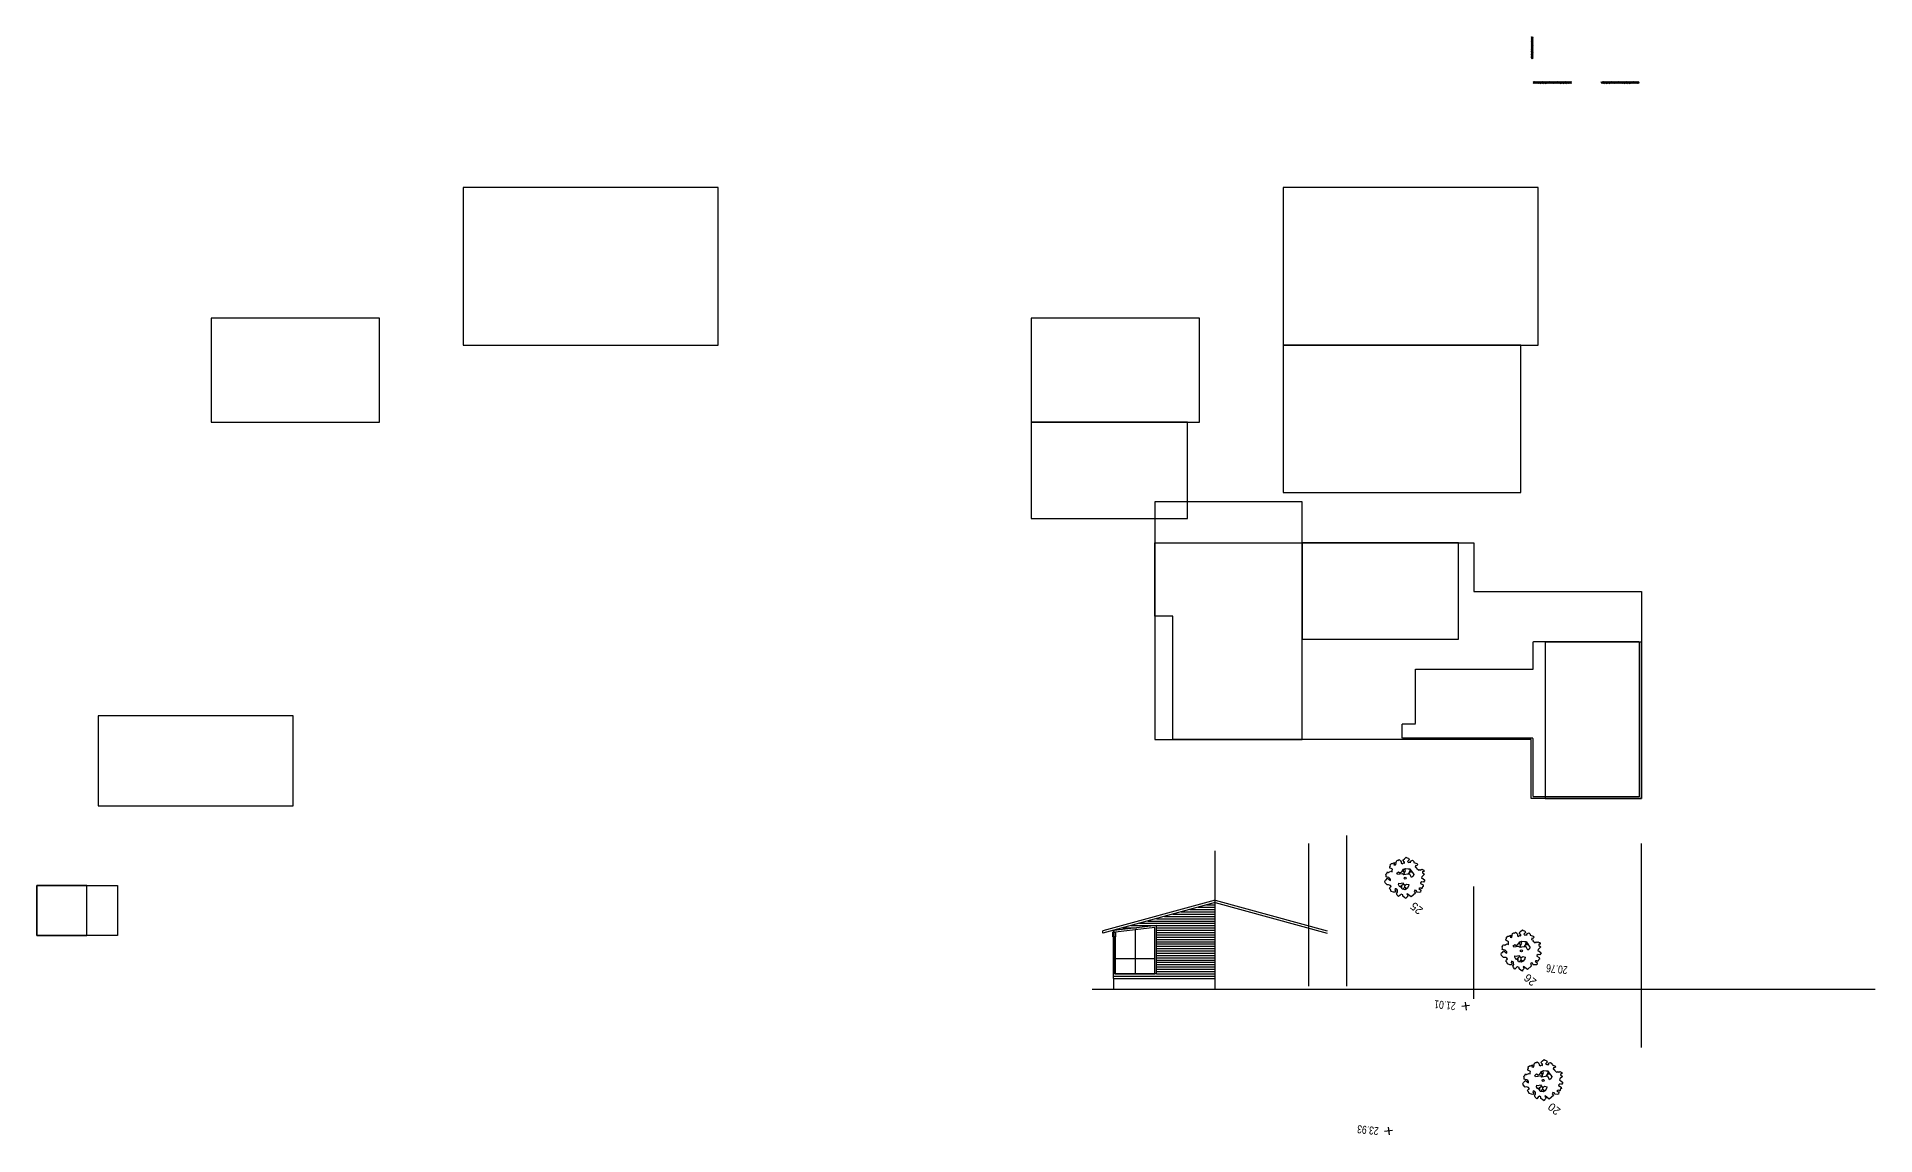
# Model space of a CAD drawing. Header units: inches. Extents: x -625442 to 34963, y -27993 to 66986.
# Drawn here: x -854 to 3557, y 13728 to 16363 of the extents above; entities that cross this region are included whole.
import ezdxf
from ezdxf.enums import TextEntityAlignment as Align

# ---------------------------------------------------------------- set-up
doc = ezdxf.new("R2010")
doc.units = ezdxf.units.IN
doc.header["$LTSCALE"] = 0.5
doc.header["$MEASUREMENT"] = 0
doc.linetypes.add('HIDDEN', pattern=[0.375, 0.25, -0.125])
for name, color, linetype in [('E-DETAIL', 144, 'Continuous'), ('E-OUTLINE-DARK', 130, 'Continuous'), ('E-PATTERN', 126, 'Continuous'), ('P-BELOW-LIGHT', 143, 'Continuous'), ('P-DEMO', 124, 'HIDDEN'), ('P-FURNITURE', 201, 'Continuous'), ('P-PATTERN', 147, 'Continuous'), ('SPOT ELEVATION TEXT', 252, 'Continuous'), ('Trees-Anno', 43, 'Continuous'), ('TreesMARK', 46, 'Continuous')]:
    doc.layers.add(name, color=color, linetype=linetype)
doc.styles.add('BLDG', font='IC-Romans.shx', dxfattribs={"width": 0.8})
doc.styles.add('TXT', font='IC-Romans.shx')

# ---------------------------------------------------------------- blocks, each defined once
blk = doc.blocks.new('SPT10')
at = {"color": 0, "linetype": 'Continuous'}
for p, q in [((-0.35, -0.35), (0.35, 0.35)), ((0.35, -0.35), (-0.35, 0.35))]:
    blk.add_line(p, q, dxfattribs=at)
blk = doc.blocks.new('TREE11')
at = {"linetype": 'Continuous'}
for p, q in [((-0.134, 0.178), (-0.184, 0.176)), ((-0.156, 0.177), (-0.179, 0.211)), ((-0.132, 0.24), (-0.134, 0.178)), ((-0.134, 0.178), (-0.103, 0.129)), ((-0.094, 0.242), (-0.047, 0.184)), ((-0.034, 0.247), (-0.058, 0.14)), ((0.006, -0.194), (-0.03, -0.231)), ((0.008, -0.119), (0.006, -0.244)), ((0.008, -0.167), (0.027, -0.23)), ((0.027, -0.23), (0.058, -0.256)), ((0.065, -0.059), (0.113, -0.104)), ((0.096, -0.089), (0.115, -0.156)), ((0.113, -0.104), (0.17, -0.108)), ((0.115, -0.156), (0.157, -0.173)), ((0.141, -0.107), (0.163, -0.133))]:
    blk.add_line(p, q, dxfattribs=at)
for points in [[(-0.04, 0.357), (-0.015, 0.344), (0.008, 0.351), (0.028, 0.361), (0.015, 0.389), (-0.027, 0.402), (-0.019, 0.434), (0.006, 0.451), (0.063, 0.474), (0.102, 0.449), (0.138, 0.447), (0.147, 0.41), (0.136, 0.393), (0.141, 0.378), (0.17, 0.37), (0.196, 0.378), (0.22, 0.391), (0.243, 0.415), (0.313, 0.402), (0.339, 0.381), (0.35, 0.351), (0.344, 0.329), (0.34, 0.28), (0.289, 0.282), (0.248, 0.275), (0.265, 0.252), (0.293, 0.244), (0.328, 0.244), (0.361, 0.265), (0.39, 0.275), (0.412, 0.246), (0.437, 0.224), (0.433, 0.195), (0.446, 0.154), (0.413, 0.148), (0.388, 0.092), (0.354, 0.079), (0.368, 0.058), (0.388, 0.027), (0.422, 0.031), (0.457, 0.043), (0.483, 0.016), (0.474, 0.001), (0.503, -0.026), (0.494, -0.071), (0.476, -0.084), (0.45, -0.136), (0.429, -0.087), (0.398, -0.104), (0.399, -0.119), (0.44, -0.196), (0.432, -0.226), (0.411, -0.238), (0.409, -0.268), (0.363, -0.268), (0.329, -0.255), (0.315, -0.23), (0.28, -0.238), (0.276, -0.273), (0.246, -0.282), (0.266, -0.303), (0.327, -0.315), (0.32, -0.365), (0.306, -0.423), (0.28, -0.423), (0.248, -0.44), (0.207, -0.421), (0.216, -0.36), (0.179, -0.362), (0.166, -0.381), (0.14, -0.4), (0.162, -0.419), (0.138, -0.464), (0.091, -0.464), (0.072, -0.441), (0.001, -0.467), (-0.033, -0.467), (-0.028, -0.422), (-0.003, -0.413), (-0.014, -0.379), (-0.063, -0.389), (-0.062, -0.374), (-0.141, -0.37), (-0.149, -0.404), (-0.177, -0.406), (-0.18, -0.435), (-0.24, -0.45), (-0.26, -0.42), (-0.236, -0.405), (-0.254, -0.38), (-0.315, -0.38), (-0.303, -0.291), (-0.316, -0.259), (-0.349, -0.272), (-0.418, -0.27), (-0.422, -0.212), (-0.383, -0.196), (-0.372, -0.151), (-0.384, -0.142), (-0.455, -0.151), (-0.484, -0.125), (-0.473, -0.106), (-0.49, -0.053), (-0.458, -0.053), (-0.439, -0.033), (-0.432, -0.017), (-0.493, -0.016), (-0.518, 0.028), (-0.497, 0.053), (-0.45, 0.082), (-0.409, 0.069), (-0.382, 0.08), (-0.388, 0.119), (-0.437, 0.131), (-0.412, 0.266), (-0.287, 0.27), (-0.282, 0.283), (-0.337, 0.3), (-0.331, 0.357), (-0.341, 0.379), (-0.305, 0.383), (-0.238, 0.387), (-0.216, 0.358), (-0.176, 0.368), (-0.17, 0.404), (-0.164, 0.459), (-0.113, 0.45), (-0.059, 0.418), (-0.073, 0.387)], [(-0.118, 0.258), (-0.067, 0.236), (-0.022, 0.249), (0.027, 0.23), (0.047, 0.196), (0.015, 0.181), (-0.022, 0.128), (-0.087, 0.145), (-0.114, 0.117), (-0.121, 0.09), (-0.174, 0.064), (-0.194, 0.1), (-0.201, 0.17), (-0.18, 0.224), (-0.136, 0.243)], [(0.014, -0.114), (0.079, -0.044), (0.118, -0.048), (0.163, 0.008), (0.206, 0.048), (0.241, 0.034), (0.227, -0.023), (0.185, -0.025), (0.166, -0.07), (0.171, -0.149), (0.145, -0.196), (0.088, -0.232), (0.048, -0.263), (-0.004, -0.237), (-0.053, -0.224), (-0.108, -0.207), (-0.126, -0.167), (-0.115, -0.115), (-0.029, -0.154)]]:
    blk.add_lwpolyline(points, close=True, dxfattribs=at)
blk.add_circle((0, 0), 0.0248, dxfattribs=at)

msp = doc.modelspace()

# ---------------------------------------------------------------- hatches: boundary and pattern name
at = {"layer": 'P-FURNITURE'}
h = msp.add_hatch(dxfattribs=at)
h.set_pattern_fill('ANSI31', color=256, scale=12)
h.set_pattern_definition([(45, (0, -3600), (-1.06066017, 1.06066017), [])])
h.paths.add_polyline_path([(2736.07995, 16363.24547), (2731.18892, 16363.24547), (2731.18892, 16310.42236), (2736.07995, 16310.42236)])
h.paths.add_polyline_path([(2828.03129, 16256.03412), (2736.07995, 16256.03412), (2736.07995, 16251.14309), (2828.03129, 16251.14309)])
h.paths.add_polyline_path([(2990.80474, 16256.03412), (2898.85339, 16256.03412), (2898.85339, 16251.14309), (2990.80474, 16251.14309)])

# ---------------------------------------------------------------- linework, layer by layer
at = {"layer": 'E-DETAIL'}
for p, q in [((1972.91092, 14077.25162), (1972.91092, 14410.21968)), ((1972.91092, 14291.60438), (1704.00621, 14217.97156)), ((1972.91092, 14291.60438), (2241.81563, 14217.97156)), ((1972.91092, 14285.90191), (1704.00621, 14212.26909)), ((1972.91092, 14285.90191), (2241.81563, 14212.26909)), ((1704.00621, 14212.26909), (1704.00621, 14217.97156)), ((1733.00621, 14115.25162), (1733.00621, 14215.25162)), ((1781.30778, 14220.75162), (1781.30778, 14115.25162)), ((1828.10935, 14151.25162), (1733.00621, 14151.25162)), ((1728.50621, 14104.25162), (1972.91092, 14104.25162)), ((1729.50621, 14104.25162), (1729.50621, 14077.25162)), ((2216.31563, 14077.25162), (1729.50621, 14077.25162))]:
    msp.add_line(p, q, dxfattribs=at)
for points in [[(1728.00621, 14215.25162), (1734.50621, 14215.25162), (1734.50621, 14204.00162), (1728.00621, 14204.00162)], [(1733.00621, 14115.25162), (1828.10935, 14115.25162), (1828.10935, 14226.25162), (1734.50621, 14215.25162), (1734.50621, 14204.00162), (1733.00621, 14204.00162)]]:
    msp.add_lwpolyline(points, close=True, dxfattribs=at)
for points in [[(1729.00621, 14204.00162), (1729.00621, 14115.25162)], [(1729.50621, 14115.25162), (1729.50621, 14219.25162)], [(1832.10935, 14115.25162), (1832.10935, 14230.74922), (1730.50621, 14218.80908), (1730.50621, 14215.25162)], [(1832.10935, 14115.25162), (1728.50621, 14115.25162), (1728.50621, 14104.25162)]]:
    msp.add_lwpolyline(points, dxfattribs=at)
at = {"layer": 'E-OUTLINE-DARK'}
msp.add_line((3556.74594, 14077.25162), (1678.39794, 14077.25162), dxfattribs=at)
at = {"layer": 'E-PATTERN'}
for p, q in [((1832.10935, 14247.25162), (1972.91092, 14247.25162)), ((1851.84714, 14252.75162), (1972.91092, 14252.75162)), ((1871.93297, 14258.25162), (1972.91092, 14258.25162)), ((1892.01879, 14263.75162), (1972.91092, 14263.75162)), ((1912.10462, 14269.25162), (1972.91092, 14269.25162)), ((1932.19044, 14274.75162), (1972.91092, 14274.75162)), ((1952.27627, 14280.25162), (1972.91092, 14280.25162)), ((1972.36209, 14285.75162), (1972.91092, 14285.75162)), ((1751.41802, 14225.25162), (1785.32824, 14225.25162)), ((1771.50384, 14230.75162), (1972.91092, 14230.75162)), ((1791.58967, 14236.25162), (1972.91092, 14236.25162)), ((1811.67549, 14241.75162), (1972.91092, 14241.75162)), ((1832.10935, 14225.25162), (1972.91092, 14225.25162)), ((1832.10935, 14219.75162), (1972.91092, 14219.75162)), ((1832.10935, 14214.25162), (1972.91092, 14214.25162)), ((1832.10935, 14208.75162), (1972.91092, 14208.75162)), ((1832.10935, 14203.25162), (1972.91092, 14203.25162)), ((1832.10935, 14197.75162), (1972.91092, 14197.75162)), ((1832.10935, 14192.25162), (1972.91092, 14192.25162)), ((1832.10935, 14186.75162), (1972.91092, 14186.75162)), ((1832.10935, 14181.25162), (1972.91092, 14181.25162)), ((1832.10935, 14175.75162), (1972.91092, 14175.75162)), ((1832.10935, 14170.25162), (1972.91092, 14170.25162)), ((1832.10935, 14164.75162), (1972.91092, 14164.75162)), ((1832.10935, 14159.25162), (1972.91092, 14159.25162)), ((1832.10935, 14153.75162), (1972.91092, 14153.75162)), ((1832.10935, 14148.25162), (1972.91092, 14148.25162)), ((1832.10935, 14142.75162), (1972.91092, 14142.75162)), ((1832.10935, 14137.25162), (1972.91092, 14137.25162)), ((1832.10935, 14131.75162), (1972.91092, 14131.75162)), ((1832.10935, 14126.25162), (1972.91092, 14126.25162)), ((1832.10935, 14120.75162), (1972.91092, 14120.75162)), ((1832.10935, 14115.25162), (1972.91092, 14115.25162)), ((1728.50621, 14109.75162), (1972.91092, 14109.75162))]:
    msp.add_line(p, q, dxfattribs=at)
at = {"layer": 'P-BELOW-LIGHT'}
for p, q in [((2198.26241, 14085.59506), (2198.26241, 14427.86053)), ((2289.43119, 14085.59506), (2289.43119, 14446.83946)), ((2995.69576, 13938.47291), (2995.69576, 14427.86053)), ((2594.04447, 14055.07504), (2594.04447, 14324.56957))]:
    msp.add_line(p, q, dxfattribs=at)
at = {"layer": 'P-DEMO'}
msp.add_lwpolyline([(2736.07995, 14912.06814), (2990.80474, 14912.06814), (2990.80474, 14539.76302), (2736.07995, 14539.76302), (2736.07995, 14680.82029), (2421.68461, 14680.82029), (2421.68461, 14715.0575), (2453.9654, 14715.0575), (2453.9654, 14846.33271), (2736.07995, 14846.33271)], close=True, dxfattribs=at)
at = {"layer": 'P-PATTERN'}
for p, q in [((-733.81172, 14327.33575), (-659.89172, 14327.33575)), ((-659.89172, 14327.33575), (-659.89172, 14207.33575)), ((-659.89172, 14207.33575), (-733.81172, 14207.33575))]:
    msp.add_line(p, q, dxfattribs=at)
for points in [[(168.78586, 15623.71865), (780.78586, 15623.71865), (780.78586, 16001.71865), (168.78586, 16001.71865)], [(2136.37759, 15623.71865), (2748.37759, 15623.71865), (2748.37759, 16001.71865), (2136.37759, 16001.71865)], [(-435.54678, 15438.655), (-31.62678, 15438.655), (-31.62678, 15688.255), (-435.54678, 15688.255)], [(1532.04494, 15438.655), (1935.96494, 15438.655), (1935.96494, 15688.255), (1532.04494, 15688.255)], [(2136.37759, 15269.71865), (2706.37759, 15269.71865), (2706.37759, 15623.71865), (2136.37759, 15623.71865)], [(1532.04494, 15438.655), (1532.04494, 15207.655), (1907.04494, 15207.655), (1907.04494, 15438.655)], [(2182.10935, 14677.12003), (2182.10935, 15247.12003), (1828.10935, 15247.12003), (1828.10935, 14677.12003)], [(1828.10935, 15149.20214), (2594.04447, 15149.20214), (2594.04447, 15032.60001), (2995.69576, 15032.60001), (2995.69576, 14536.06275), (2731.18892, 14536.06275), (2731.18892, 14677.12003), (1871.54168, 14677.12003), (1871.54168, 14972.92945), (1828.10935, 14972.92945)], [(2557.10935, 14918.20214), (2557.10935, 15149.20214), (2182.10935, 15149.20214), (2182.10935, 14918.20214)], [(2764.69576, 14536.06275), (2995.69576, 14536.06275), (2995.69576, 14911.06275), (2764.69576, 14911.06275)], [(-706.56643, 14734.05841), (-706.56643, 14518.05841), (-238.56643, 14518.05841), (-238.56643, 14734.05841)], [(-853.81172, 14207.33575), (-733.81172, 14207.33575), (-733.81172, 14327.33575), (-853.81172, 14327.33575)], [(-853.81172, 14327.33575), (-659.89172, 14327.33575), (-659.89172, 14207.33575), (-853.81172, 14207.33575)]]:
    msp.add_lwpolyline(points, close=True, dxfattribs=at)

# ---------------------------------------------------------------- block references
at = {"layer": 'SPOT ELEVATION TEXT', "xscale": 19.2, "yscale": 19.2, "zscale": 19.2, "rotation": 140.9991020578327}
for p in [(2574.21588, 14037.73781), (2389.29988, 13737.92755)]:
    msp.add_blockref('SPT10', p, dxfattribs=at)
at = {"layer": 'TreesMARK', "color": 46, "xscale": 96, "yscale": 96, "zscale": 96, "rotation": 140.9991020578327}
for p in [(2428.91706, 14344.56185), (2707.79884, 14170.34298), (2760.03093, 13859.50046)]:
    msp.add_blockref('TREE11', p, dxfattribs=at)

# ---------------------------------------------------------------- texts
at = {"layer": 'SPOT ELEVATION TEXT', "style": 'BLDG', "width": 0.8}
for s, p in [('20.76', (2793.96463, 14135.83647)), ('21.01', (2525.56412, 14049.34238)), ('23.93', (2340.64811, 13749.53212))]:
    msp.add_text(s, height=19.2, rotation=173.99910206, dxfattribs=at).set_placement(p, align=Align.CENTER)
at = {"layer": 'Trees-Anno', "char_height": 19.2, "attachment_point": 9, "rotation": 140.99910206, "style": 'TXT'}
for s, insert in [('25', (2451.43679, 14288.82872)), ('26', (2724.01163, 14117.0056)), ('20', (2781.55532, 13807.40111))]:
    msp.add_mtext(s, dxfattribs=dict(at, insert=insert))

doc.saveas('drawing.dxf')
